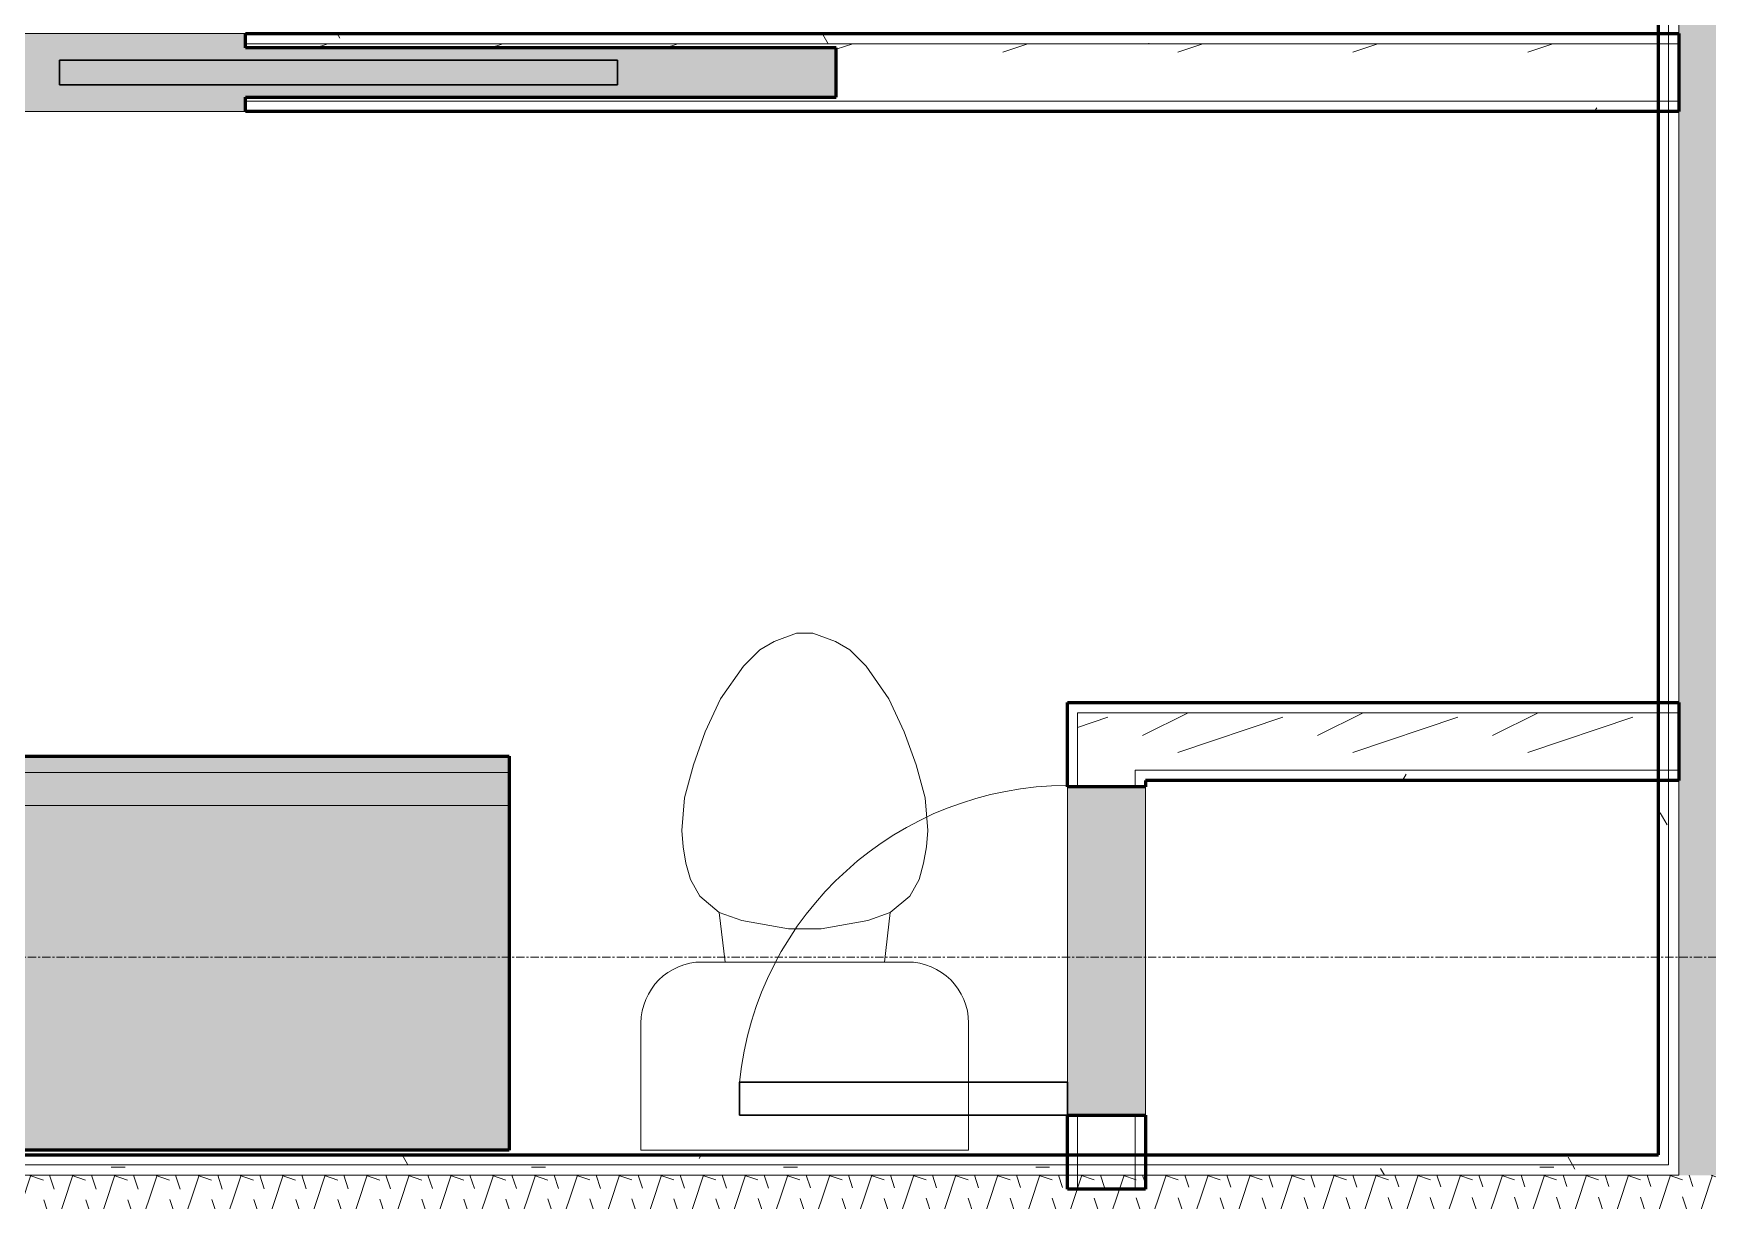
# Model space of a CAD drawing. Header units: inches. Extents: x -4061 to -1937, y 9836 to 11171.
# Drawn here: x -2615.1 to -2513.1, y 10452.4 to 10523.5 of the extents above; entities that cross this region are included whole.
import ezdxf

# ---------------------------------------------------------------- set-up
doc = ezdxf.new("R2010")
doc.units = ezdxf.units.IN
doc.header["$MEASUREMENT"] = 0
doc.linetypes.add('Grid Line 1_2_', pattern=[0.875, 0.5, -0.125, 0.125, -0.125])
for name, color, linetype, lineweight in [('0-1', 7, 'Continuous', 5), ('0-2', 250, 'Continuous', 9), ('A-DOOR-1', 250, 'Continuous', 9), ('A-DOOR-2', 50, 'Continuous', 30), ('A-WALL', 113, 'Continuous', 18), ('A-WALL-1', 8, 'Continuous', 5), ('A-WALL-2', 10, 'Continuous', 60), ('A-WALL-3', 7, 'Continuous', 18), ('A-WALL-PATT-1', 250, 'Continuous', 9), ('A-WALL-PATT-2', 253, 'Continuous', 9), ('A-WALL-PATT-4', 111, 'Continuous', 9), ('I-WALL-2', 2, 'Continuous', 60), ('P-SANR-FIXT-2', 250, 'Continuous', 9), ('Q-CASE-1', 9, 'Continuous', 9), ('Q-CASE-2', 10, 'Continuous', 60), ('Q-CASE-3', 250, 'Continuous', 9), ('S-GRID-1', 1, 'Grid Line 1_2_', 9)]:
    doc.layers.add(name, color=color, linetype=linetype, lineweight=lineweight)
pattern_1 = [(0, (-127.185, -364.175), (20.48, 5.12), [0.845, -14.515, 0.845, -14.515, -81.92]), (0, (-127.185, -364.175), (20.48, 5.12), [-30.72, 0.845, -29.875, 0.845, -14.515, -35.84]), (0, (-127.185, -364.175), (20.48, 5.12), [-76.8, 0.845, -9.395, 0.845, -24.755]), (120, (-119.505, -361.615), (-14.67405, 15.1762003), [0.845, -14.515, 0.845, -14.515, -81.92]), (120, (-119.505, -361.615), (-14.67405, 15.1762003), [-30.72, 0.845, -29.875, 0.845, -14.515, -35.84]), (120, (-119.505, -361.615), (-14.67405, 15.1762003), [-76.8, 0.845, -9.395, 0.845, -24.755]), (240, (-116.945, -351.375), (-5.80595, -20.2962003), [0.845, -14.515, 0.845, -14.515, -81.92]), (240, (-116.945, -351.375), (-5.80595, -20.2962003), [-30.72, 0.845, -29.875, 0.845, -14.515, -35.84]), (240, (-116.945, -351.375), (-5.80595, -20.2962003), [-76.8, 0.845, -9.395, 0.845, -24.755])]
pattern_2 = [(216.87, (-122.92, -353.513), (31.9871619, 21.32545714), [5.331, -47.981]), (206.565, (-116.522, -356.711), (-10.662476, -10.6620098), [11.921, -11.921]), (198.435, (-116.522, -362.043), (-21.3244936, -10.6625869), [6.744, -26.974])]
pattern_3 = [(161.57, (-126.865, -363.855), (-2.560496185, -0.000537386), [0, -18.214, 2.022, 0]), (18.43, (-127.505, -363.855), (-2.560496185, 0.000537386), [0, -18.214, 2.022, 0]), (108.43, (-126.865, -363.855), (1.27922091, -6.400876726), [6.07, -14.166]), (71.57, (-127.505, -363.855), (1.27922091, 6.400876726), [6.07, -14.166])]

# ---------------------------------------------------------------- blocks, each defined once
blk = doc.blocks.new('Pocket_Door_2385 - 34_ x 80_-1722045-ENLARGED RCP - 3RD FLOOR PLAN - WEST')
at = {"layer": 'A-DOOR-2'}
for p, q in [((-39.67, 0.75), (-39.67, -0.75)), ((-5.67, 0.75), (-39.67, 0.75)), ((-5.67, -0.75), (-5.67, 0.75)), ((-39.67, -0.75), (-5.67, -0.75))]:
    blk.add_line(p, q, dxfattribs=at)
blk = doc.blocks.new('Toilet-Domestic-3D - Toilet-Domestic-3D-1372870-ENLARGED RCP - 3RD FLOOR PLAN - WEST')
at = {"layer": 'P-SANR-FIXT-2'}
for p, q in [((-2.74, 11), (-1.87, 11.5)), ((-1.87, 11.5), (-0.5, 12)), ((-0.5, 12), (0.5, 12)), ((0.5, 12), (1.87, 11.5)), ((1.87, 11.5), (2.74, 11)), ((-3.74, 10), (-2.74, 11)), ((2.74, 11), (3.74, 10)), ((-5.13, 8), (-3.74, 10)), ((3.74, 10), (5.13, 8)), ((-6.06, 6), (-5.13, 8)), ((5.13, 8), (6.06, 6)), ((-6.79, 4), (-6.06, 6)), ((6.06, 6), (6.79, 4)), ((-7.33, 1.99), (-6.79, 4)), ((6.79, 4), (7.33, 1.99)), ((-7.5, 0), (-7.33, 1.99)), ((7.33, 1.99), (7.5, 0)), ((-7.41, -1), (-7.5, 0)), ((-7.24, -2), (-7.41, -1)), ((7.41, -1), (7.24, -2)), ((7.5, 0), (7.41, -1)), ((-6.97, -3), (-7.24, -2)), ((7.24, -2), (6.97, -3)), ((-6.4, -4), (-6.97, -3)), ((6.97, -3), (6.4, -4)), ((-5.21, -5), (-6.4, -4)), ((6.4, -4), (5.21, -5)), ((-3.84, -5.5), (-5.21, -5)), ((-4.86, -8.02), (-5.21, -5)), ((5.21, -5), (3.84, -5.5)), ((4.86, -8.02), (5.21, -5)), ((-1, -6), (-3.84, -5.5)), ((1, -6), (-1, -6)), ((3.84, -5.5), (1, -6)), ((6.25, -8.02), (-6.25, -8.02)), ((-9.98, -11.75), (-9.98, -19.48)), ((9.98, -19.48), (9.98, -11.75)), ((-9.98, -19.48), (9.98, -19.48))]:
    blk.add_line(p, q, dxfattribs=at)
for centre, start, end in [((-6.25, -11.75), 90, 180), ((6.25, -11.75), 0, 90)]:
    blk.add_arc(centre, 3.73, start, end, dxfattribs=at)
blk = doc.blocks.new('OD_CW_Base Cabinet - OD_CW_Base Cabinet-1913600-ENLARGED RCP - 3RD FLOOR PLAN - WEST')
at = {"layer": 'Q-CASE-1'}
for points in [[(0.74, 0), (0.74, -1), (59.14, -1), (59.14, 0), (5.7, 0)], [(0.74, -1), (0.74, -3), (59.14, -3), (59.14, -1), (5.7, -1)], [(59.14, -3), (0.74, -3), (0.74, -24), (59.14, -24), (59.14, -4.85)]]:
    blk.add_hatch(color=256, dxfattribs=at).paths.add_polyline_path(points, flags=0)
at = {"layer": 'Q-CASE-2'}
for p, q in [((0.74, -24), (0.74, 0)), ((0.74, 0), (59.14, 0)), ((59.14, 0), (59.14, -24)), ((59.14, -24), (0.74, -24))]:
    blk.add_line(p, q, dxfattribs=at)
at = {"layer": 'Q-CASE-3'}
for p, q in [((0.74, 0), (0.74, -1)), ((59.14, 0), (0.74, 0)), ((59.14, -1), (0.74, -1)), ((0.74, -1), (0.74, -3)), ((59.14, -1), (0.74, -1)), ((59.14, -1), (59.14, 0)), ((59.14, -3), (59.14, -1)), ((0.74, -3), (0.74, -24)), ((59.14, -3), (0.74, -3)), ((59.14, -24), (59.14, -3)), ((59.14, -24), (0.74, -24))]:
    blk.add_line(p, q, dxfattribs=at)
blk = doc.blocks.new('Single-Flush - CLOSET-1720256-ENLARGED RCP - 3RD FLOOR PLAN - WEST')
at = {"layer": 'A-DOOR-1'}
blk.add_arc((10, -2.37), 20.07, 180, 264.2799, dxfattribs=at)
at = {"layer": 'A-DOOR-2'}
for p, q in [((8, -2.37), (8, -22.34)), ((10, -2.37), (8, -2.37)), ((10, -2.37), (10, -22.34)), ((10, -22.34), (8, -22.34))]:
    blk.add_line(p, q, dxfattribs=at)
blk = doc.blocks.new('CTR - 1st Phase - Unit Layouts_rvt-1-ENLARGED RCP - 3RD FLOOR PLAN - WEST')
at = {"layer": 'A-WALL-1'}
for points in [[(-2602.2, 10518.7), (-2602.2, 10519.58), (-2566.2, 10519.58), (-2566.2, 10522.58), (-2602.2, 10522.58), (-2602.2, 10523.45), (-2636.2, 10523.45), (-2636.2, 10518.7), (-2614.45, 10518.7)], [(-2552.12, 10457.58), (-2547.37, 10457.58), (-2547.37, 10477.58), (-2552.12, 10477.58), (-2552.12, 10458.39)]]:
    blk.add_hatch(color=256, dxfattribs=at).paths.add_polyline_path(points, flags=0)
at = {"layer": 'A-WALL-PATT-1'}
h = blk.add_hatch(dxfattribs=at)
h.set_pattern_fill('FP_1', color=256, style=0, pattern_type=2)
h.set_pattern_definition(pattern_1)
h.paths.add_polyline_path([(-2517.6, 10522.83), (-2516.12, 10522.83), (-2516.12, 10523.45), (-2602.2, 10523.45), (-2602.2, 10522.83), (-2535.6, 10522.83)], flags=0)
h.paths.add_polyline_path([(-2644.52, 10522.83), (-2636.2, 10522.83), (-2636.2, 10523.45), (-2644.52, 10523.45)], flags=0)
h = blk.add_hatch(dxfattribs=at)
h.set_pattern_fill('FP_1', color=256, style=0, pattern_type=2)
h.set_pattern_definition(pattern_1)
h.paths.add_polyline_path([(-2566.2, 10518.7), (-2516.12, 10518.7), (-2516.12, 10519.33), (-2602.2, 10519.33), (-2602.2, 10518.7), (-2576.78, 10518.7)], flags=0)
h.paths.add_polyline_path([(-2644.52, 10518.7), (-2636.2, 10518.7), (-2636.2, 10519.33), (-2644.52, 10519.33)], flags=0)
h = blk.add_hatch(dxfattribs=at)
h.set_pattern_fill('FP_1', color=256, style=0, pattern_type=2)
h.set_pattern_definition(pattern_1)
h.paths.add_polyline_path([(-2516.12, 10477.95), (-2516.12, 10478.58), (-2548, 10478.58), (-2548, 10477.95), (-2522.48, 10477.95)], flags=0)
at = {"layer": 'A-WALL-PATT-2'}
h = blk.add_hatch(dxfattribs=at)
h.set_pattern_fill('FP_2', color=256, style=0, pattern_type=2)
h.set_pattern_definition(pattern_2)
h.paths.add_polyline_path([(-2517.6, 10519.33), (-2516.12, 10519.34), (-2516.12, 10522.83), (-2602.2, 10522.83), (-2602.2, 10522.58), (-2566.2, 10522.58), (-2566.2, 10519.58), (-2602.2, 10519.58), (-2602.2, 10519.33), (-2535.6, 10519.33)], flags=0)
h.paths.add_polyline_path([(-2644.52, 10519.33), (-2636.2, 10519.33), (-2636.2, 10522.83), (-2645.15, 10522.83), (-2645.15, 10519.33), (-2645.11, 10519.33)], flags=0)
h = blk.add_hatch(dxfattribs=at)
h.set_pattern_fill('FP_2', color=256, style=0, pattern_type=2)
h.set_pattern_definition(pattern_2)
h.paths.add_polyline_path([(-2548, 10478.58), (-2516.12, 10478.58), (-2516.12, 10482.08), (-2551.5, 10482.08), (-2551.5, 10478.58)], flags=0)
h = blk.add_hatch(dxfattribs=at)
h.set_pattern_fill('FP_2', color=256, style=0, pattern_type=2)
h.set_pattern_definition(pattern_2)
h.paths.add_polyline_path([(-2549.62, 10455.16), (-2548, 10455.16), (-2548, 10457.58), (-2551.5, 10457.58), (-2551.5, 10455.16)], flags=0)
h.paths.add_polyline_path([(-2551.5, 10477.58), (-2548, 10477.58), (-2548, 10478.58), (-2551.5, 10478.58), (-2551.5, 10477.95)], flags=0)
at = {"layer": 'A-WALL-2'}
for p, q in [((-2602.2, 10522.58), (-2602.2, 10523.45)), ((-2602.2, 10523.45), (-2514.87, 10523.45)), ((-2514.87, 10523.45), (-2514.87, 10518.7)), ((-2566.2, 10522.58), (-2602.2, 10522.58)), ((-2566.2, 10519.58), (-2566.2, 10522.58)), ((-2602.2, 10518.7), (-2602.2, 10519.58)), ((-2602.2, 10519.58), (-2566.2, 10519.58)), ((-2514.87, 10518.7), (-2602.2, 10518.7)), ((-2552.12, 10482.7), (-2514.87, 10482.7)), ((-2552.12, 10482.08), (-2552.12, 10482.7)), ((-2514.87, 10482.7), (-2514.87, 10477.95)), ((-2552.12, 10477.95), (-2552.12, 10482.08)), ((-2552.12, 10477.58), (-2552.12, 10477.95)), ((-2547.37, 10477.58), (-2552.12, 10477.58)), ((-2514.87, 10477.95), (-2547.37, 10477.95)), ((-2547.37, 10477.95), (-2547.37, 10477.58)), ((-2552.12, 10453.07), (-2552.12, 10457.58)), ((-2552.12, 10457.58), (-2547.37, 10457.58)), ((-2547.37, 10457.58), (-2547.37, 10453.07)), ((-2547.37, 10453.07), (-2552.12, 10453.07))]:
    blk.add_line(p, q, dxfattribs=at)
at = {"layer": 'A-WALL-3'}
for p, q in [((-2602.2, 10523.45), (-2636.2, 10523.45)), ((-2602.2, 10522.83), (-2514.87, 10522.83)), ((-2602.2, 10519.33), (-2514.87, 10519.33)), ((-2636.2, 10518.7), (-2602.2, 10518.7)), ((-2514.87, 10482.08), (-2551.5, 10482.08)), ((-2551.5, 10482.08), (-2551.5, 10478.58)), ((-2551.5, 10478.58), (-2551.5, 10477.95)), ((-2514.87, 10478.58), (-2548, 10478.58)), ((-2548, 10478.58), (-2548, 10477.95)), ((-2552.12, 10477.58), (-2552.12, 10457.58)), ((-2551.5, 10477.58), (-2551.5, 10477.95)), ((-2548, 10477.58), (-2548, 10477.95)), ((-2547.37, 10457.58), (-2547.37, 10477.58)), ((-2551.5, 10453.07), (-2551.5, 10457.58)), ((-2548, 10453.07), (-2548, 10457.58))]:
    blk.add_line(p, q, dxfattribs=at)
at = {"layer": '0-2'}
for name, p, rotation in [('Pocket_Door_2385 - 34_ x 80_-1722045-ENLARGED RCP - 3RD FLOOR PLAN - WEST', (-2619.2, 10521.08), 180), ('Single-Flush - CLOSET-1720256-ENLARGED RCP - 3RD FLOOR PLAN - WEST', (-2549.75, 10467.58), 269.9999999999673)]:
    blk.add_blockref(name, p, dxfattribs=dict(at, rotation=rotation))
for name, p in [('Toilet-Domestic-3D - Toilet-Domestic-3D-1372870-ENLARGED RCP - 3RD FLOOR PLAN - WEST', (-2568.12, 10474.92)), ('OD_CW_Base Cabinet - OD_CW_Base Cabinet-1913600-ENLARGED RCP - 3RD FLOOR PLAN - WEST', (-2645.26, 10479.44))]:
    blk.add_blockref(name, p, dxfattribs=at)
blk = doc.blocks.new('CTR - 1st Phase - Shell_rvt-1-ENLARGED RCP - 3RD FLOOR PLAN - WEST')
at = {"layer": 'S-GRID-1'}
blk.add_line((-1936.83, 10467.19), (-4027.88, 10467.19), dxfattribs=at)

msp = doc.modelspace()

# ---------------------------------------------------------------- hatches: boundary and pattern name
at = {"layer": 'A-WALL-PATT-4'}
h = msp.add_hatch(dxfattribs=at)
h.set_pattern_fill('FP_4', color=256, style=0, pattern_type=2)
h.set_pattern_definition(pattern_3)
h.paths.add_polyline_path([(-2514.87, 10453.91), (-2511.37, 10453.91), (-2511.37, 10843.51), (-2514.87, 10843.51), (-2514.87, 10454.54)], flags=0)
h = msp.add_hatch(dxfattribs=at)
h.set_pattern_fill('FP_1', color=256, style=0, pattern_type=2)
h.set_pattern_definition(pattern_1)
h.paths.add_polyline_path([(-2515.5, 10455.16), (-2515.5, 10645.43), (-2516.12, 10645.43), (-2516.12, 10455.16)], flags=0)
h.paths.add_polyline_path([(-2516.12, 10648.93), (-2515.5, 10648.93), (-2515.5, 10719.79), (-2516.12, 10719.79), (-2516.12, 10657.75)], flags=0)
h.paths.add_polyline_path([(-2516.12, 10743.79), (-2515.5, 10743.79), (-2515.5, 10843.14), (-2516.12, 10843.14), (-2516.12, 10773.23)], flags=0)
h = msp.add_hatch(dxfattribs=at)
h.set_pattern_fill('FP_1', color=256, style=0, pattern_type=2)
h.set_pattern_definition(pattern_1)
h.paths.add_polyline_path([(-2515.5, 10454.54), (-2514.87, 10454.54), (-2514.87, 10645.43), (-2515.5, 10645.43), (-2515.5, 10454.65)], flags=0)
h.paths.add_polyline_path([(-2515.19, 10648.93), (-2514.87, 10648.93), (-2514.87, 10843.14), (-2515.5, 10843.14), (-2515.5, 10648.93)], flags=0)
h = msp.add_hatch(dxfattribs=at)
h.set_pattern_fill('FP_1', color=256, style=0, pattern_type=2)
h.set_pattern_definition(pattern_1)
h.paths.add_polyline_path([(-2506.2, 10454.54), (-2505.58, 10455.16), (-2510.75, 10455.16), (-2510.75, 10454.54), (-2506.46, 10454.54)], flags=0)
h.paths.add_polyline_path([(-2578.1, 10454.54), (-2515.5, 10454.54), (-2515.5, 10455.16), (-2645.15, 10455.16), (-2645.15, 10454.54), (-2586.12, 10454.54)], flags=0)
h = msp.add_hatch(dxfattribs=at)
h.set_pattern_fill('FP_4', color=256, style=0, pattern_type=2)
h.set_pattern_definition(pattern_3)
h.paths.add_polyline_path([(-2586.12, 10450.41), (-2504.49, 10450.41), (-2500.99, 10453.91), (-2649.27, 10453.91), (-2649.27, 10450.41), (-2614.45, 10450.41)], flags=0)
h = msp.add_hatch(dxfattribs=at)
h.set_pattern_fill('FP_1', color=256, style=0, pattern_type=2)
h.set_pattern_definition(pattern_1)
h.paths.add_polyline_path([(-2514.87, 10453.91), (-2514.87, 10454.54), (-2645.77, 10454.54), (-2645.77, 10453.91), (-2515.5, 10453.91)], flags=0)
h.paths.add_polyline_path([(-2511.37, 10453.91), (-2505.94, 10453.91), (-2505.32, 10454.54), (-2511.37, 10454.54)], flags=0)

# ---------------------------------------------------------------- linework, layer by layer
at = {"layer": 'A-WALL'}
for p, q in [((-2514.87, 10453.91), (-2514.87, 10843.51)), ((-2515.5, 10454.54), (-2515.5, 10719.79)), ((-2645.77, 10453.91), (-2514.87, 10453.91)), ((-2645.15, 10454.54), (-2515.5, 10454.54))]:
    msp.add_line(p, q, dxfattribs=at)
at = {"layer": 'I-WALL-2'}
for p, q in [((-2516.12, 10455.16), (-2516.12, 10649.56)), ((-2644.52, 10455.16), (-2516.12, 10455.16))]:
    msp.add_line(p, q, dxfattribs=at)

# ---------------------------------------------------------------- block references
at = {"layer": '0-1'}
for name in ['CTR - 1st Phase - Shell_rvt-1-ENLARGED RCP - 3RD FLOOR PLAN - WEST', 'CTR - 1st Phase - Unit Layouts_rvt-1-ENLARGED RCP - 3RD FLOOR PLAN - WEST']:
    msp.add_blockref(name, (0, 0), dxfattribs=at)

doc.saveas('drawing.dxf')
